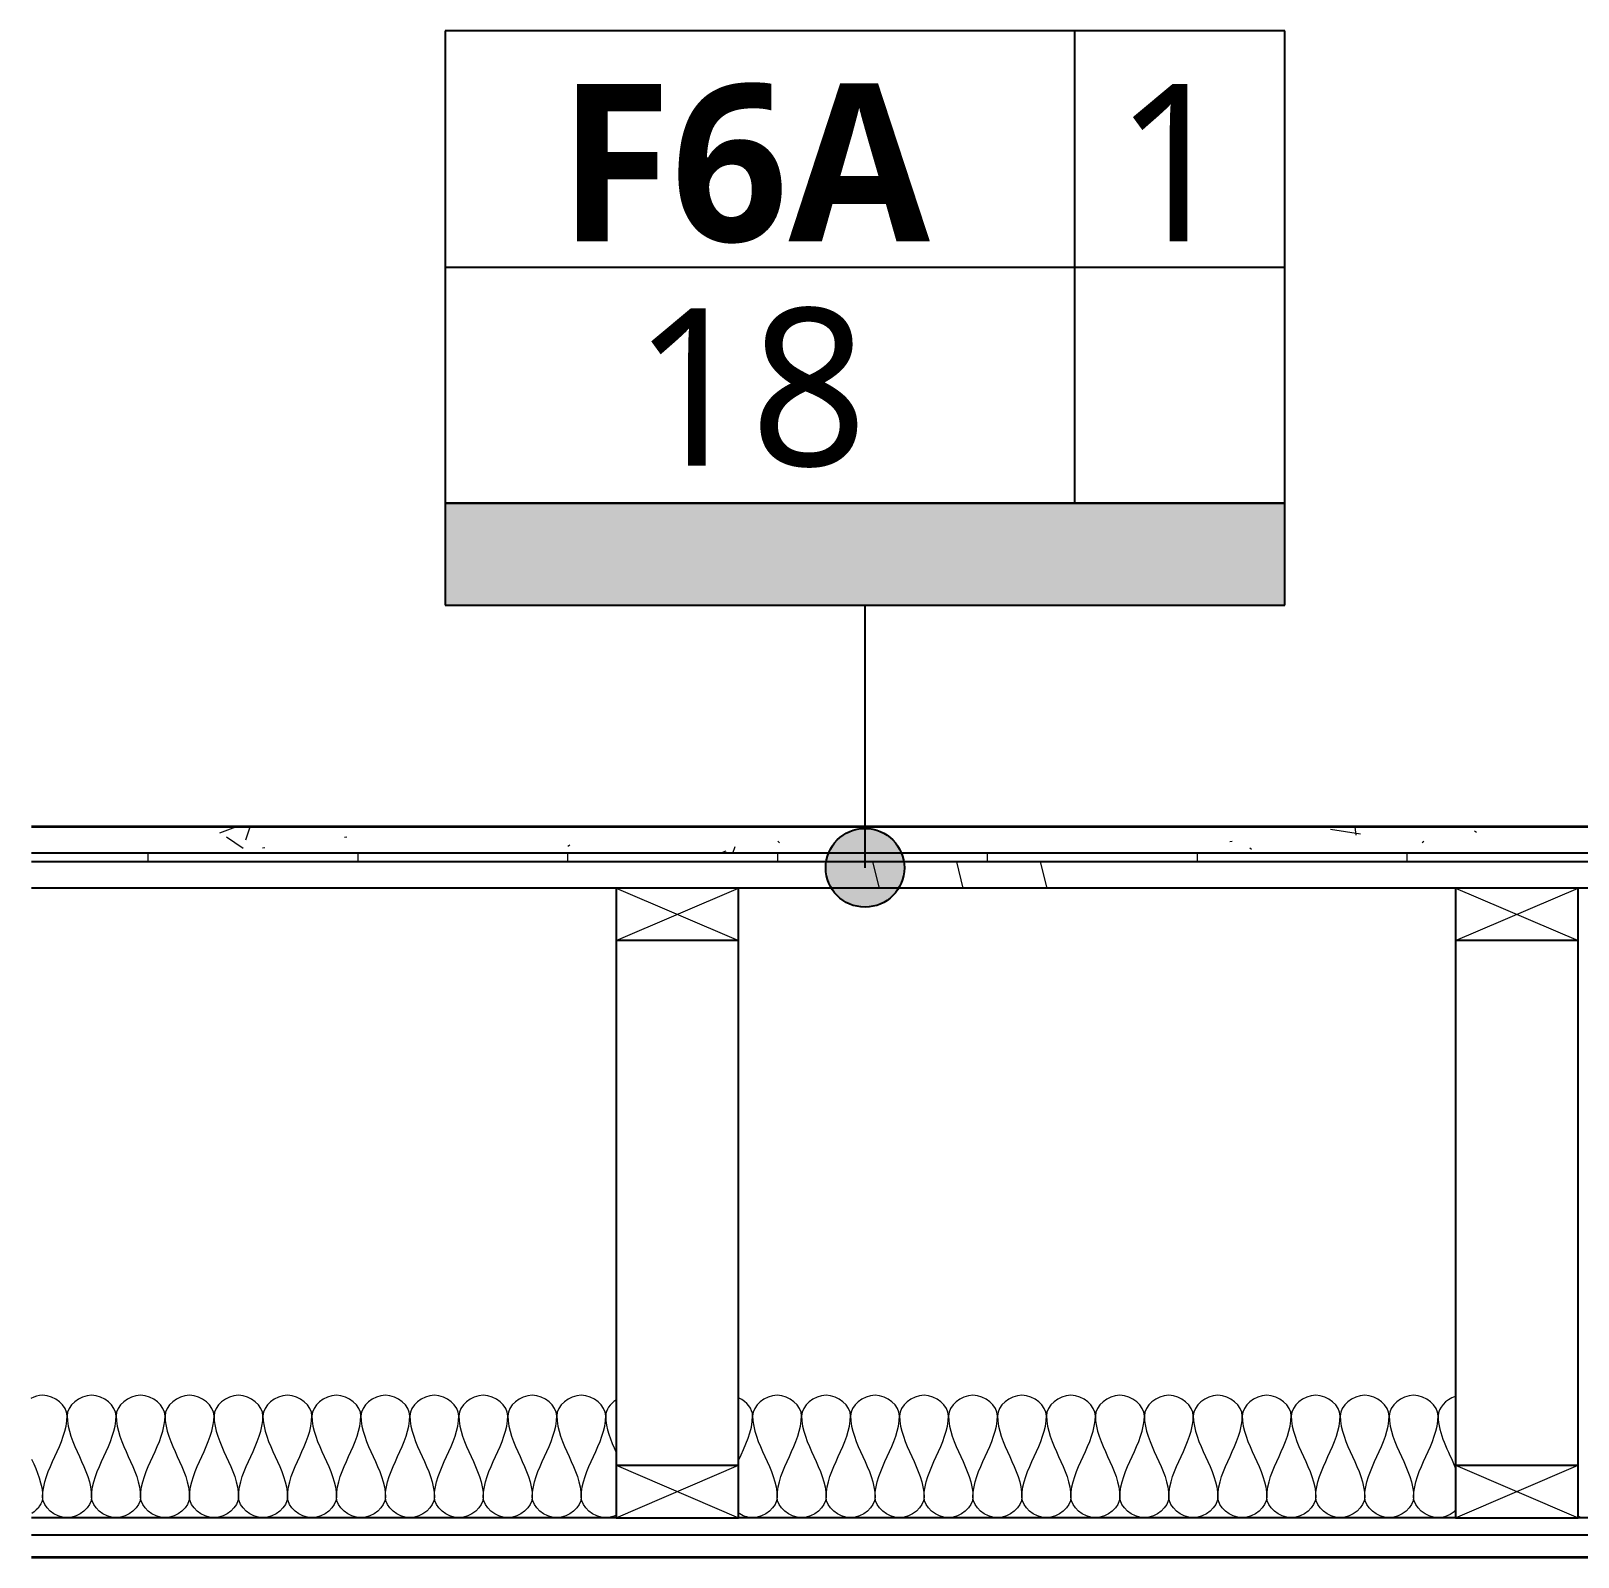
# Model space of a CAD drawing. Header units: inches. Extents: x 6 to 8416, y -388 to 6104.
# Drawn here: x 300.58 to 344.81, y 5711.75 to 5755.38 of the extents above; entities that cross this region are included whole.
import ezdxf

# ---------------------------------------------------------------- set-up
doc = ezdxf.new("R2010")
doc.units = ezdxf.units.IN
doc.header["$MEASUREMENT"] = 0
for name, color, linetype, lineweight in [('A-DETL', 90, 'Continuous', 13), ('A-DETL-GENF', 92, 'Continuous', 13), ('A-FLOR', 192, 'Continuous', 18), ('A-FLOR-IDEN', 11, 'Continuous', 25), ('A-FLOR-MCUT', 51, 'Continuous', 25), ('A-FLOR-PATT', 8, 'Continuous', 35), ('A-ROOM', 32, 'Continuous', 13)]:
    doc.layers.add(name, color=color, linetype=linetype, lineweight=lineweight)
doc.styles.add('Open Sans_3', font='OpenSans-Regular.ttf', dxfattribs={"height": 4.5})
doc.styles.add('Open Sans_B', font='OpenSans-Bold.ttf', dxfattribs={"height": 4.5})

# ---------------------------------------------------------------- blocks, each defined once
blk = doc.blocks.new('06 Nominal Cut Lumber-Section-AM1 - 2x4 Section-9046868-WALL SECTION - LOBBY CANOPY')
at = {"layer": 'A-DETL-GENF', "lineweight": 25}
for p, q in [((3793.25, 5730.875), (3789.75, 5730.875)), ((3789.75, 5730.875), (3789.75, 5729.375)), ((3793.25, 5729.375), (3793.25, 5730.875))]:
    blk.add_line(p, q, dxfattribs=at)
at = {"layer": 'A-DETL-GENF'}
for p, q in [((3789.75, 5729.375), (3793.25, 5730.875)), ((3789.75, 5730.875), (3793.25, 5729.375))]:
    blk.add_line(p, q, dxfattribs=at)
blk = doc.blocks.new('06 Nominal Cut Lumber-Section-AM1 - 2x4 Section-V38-WALL SECTION - LOBBY CANOPY')
at = {"layer": 'A-DETL-GENF', "lineweight": 25}
for p, q in [((3789.75, 5714.375), (3789.75, 5712.875)), ((3793.25, 5712.875), (3793.25, 5714.375)), ((3789.75, 5712.875), (3793.25, 5712.875))]:
    blk.add_line(p, q, dxfattribs=at)
at = {"layer": 'A-DETL-GENF'}
for p, q in [((3789.75, 5712.875), (3793.25, 5714.375)), ((3789.75, 5714.375), (3793.25, 5712.875))]:
    blk.add_line(p, q, dxfattribs=at)
blk = doc.blocks.new('06 Nominal Cut Lumber-Top-AM - 4_ W-20150248-WALL SECTION - LOBBY CANOPY')
at = {"layer": 'A-DETL-GENF', "lineweight": 25}
for p, q in [((3793.25, 5729.375), (3789.75, 5729.375)), ((3789.75, 5729.375), (3789.75, 5714.375)), ((3793.25, 5714.375), (3793.25, 5729.375)), ((3789.75, 5714.375), (3793.25, 5714.375))]:
    blk.add_line(p, q, dxfattribs=at)
blk = doc.blocks.new('ASM TAG - Floor-AM - Assembly-1637575-WALL SECTION - LOBBY CANOPY')
at = {"layer": 'A-FLOR-IDEN', "lineweight": 13}
blk.add_hatch(color=256, dxfattribs=at).paths.add_polyline_path([(3760.863, 5870.432), (3760.863, 5867.516), (3736.863, 5867.516), (3736.863, 5870.432)])
at = {"layer": 'A-FLOR-IDEN'}
for p, q in [((3754.863, 5883.932), (3736.863, 5883.932)), ((3736.863, 5883.932), (3736.863, 5877.182)), ((3736.863, 5883.932), (3736.863, 5870.432)), ((3760.863, 5883.932), (3736.863, 5883.932)), ((3760.863, 5883.932), (3754.863, 5883.932)), ((3754.863, 5870.432), (3754.863, 5883.932)), ((3760.863, 5877.182), (3760.863, 5883.932)), ((3760.863, 5870.432), (3760.863, 5883.932)), ((3736.863, 5877.182), (3736.863, 5870.432)), ((3736.863, 5877.182), (3760.863, 5877.182)), ((3760.863, 5870.432), (3760.863, 5877.182)), ((3760.863, 5870.432), (3736.863, 5870.432)), ((3736.863, 5870.432), (3736.863, 5867.516)), ((3736.863, 5870.432), (3754.863, 5870.432)), ((3736.863, 5870.432), (3760.863, 5870.432)), ((3754.863, 5870.432), (3760.863, 5870.432)), ((3760.863, 5867.516), (3760.863, 5870.432)), ((3736.863, 5867.516), (3760.863, 5867.516))]:
    blk.add_line(p, q, dxfattribs=at)
at = {"layer": 'A-FLOR-IDEN', "lineweight": 13}
for p, q in [((3754.863, 5877.182), (3754.863, 5883.932)), ((3754.863, 5883.932), (3754.863, 5877.182)), ((3736.863, 5877.182), (3754.863, 5877.182)), ((3754.863, 5877.182), (3736.863, 5877.182)), ((3754.863, 5870.432), (3754.863, 5877.182)), ((3754.863, 5877.182), (3760.863, 5877.182)), ((3760.863, 5877.182), (3754.863, 5877.182)), ((3754.863, 5877.182), (3754.863, 5870.432))]:
    blk.add_line(p, q, dxfattribs=at)

msp = doc.modelspace()

# ---------------------------------------------------------------- hatches: boundary and pattern name
at = {"layer": 'A-FLOR-IDEN'}
h = msp.add_hatch(color=256, dxfattribs=at)
edge = h.paths.add_edge_path()
edge.add_arc((324.42539914, 5731.45529787), 1.125, 0, 360)
at = {"layer": 'A-FLOR-PATT', "lineweight": 13}
h = msp.add_hatch(dxfattribs=at)
h.set_pattern_fill('FP_13', color=256, style=0, pattern_type=2)
h.set_pattern_definition([(50, (441.926, 3018), (6.885997, -0.602097), [0.72, -7.92]), (355, (441.926, 3018), (-1.331756, 7.220547), [0.576, -6.336]), (100.451, (442.5, 3017.95), (5.553629, 6.618191), [0.61191, -6.731]), (46.184, (441.926, 3019.92), (10.245642, -1.588925), [1.08, -11.88]), (96.636, (442.78, 3019.788), (8.97244, 9.35152), [0.91786, -10.096]), (351.184, (441.926, 3019.92), (8.9732, 9.35123), [0.864, -9.504]), (21, (442.886, 3019.44), (5.730726, -3.865003), [0.72, -7.92]), (326, (442.886, 3019.44), (2.33581, 6.96088), [0.576, -6.336]), (71.451, (443.363, 3019.118), (8.065876, 3.095948), [0.61191, -6.731]), (37.5, (441.926, 3018), (0.116866, 3.1954784), [0.06336, -6.196, 0.06336, -6.369, -6.36]), (37.5, (441.926, 3018), (0.116866, 3.1954784), [-12.691, 0.06336, -6.297]), (7.5, (441.926, 3018), (2.52543, 3.7860247), [0.06336, -3.604, 0.06336, -6.052, -2.424]), (7.5, (441.926, 3018), (2.52543, 3.7860247), [-9.782, 0.06336, -2.361]), (327.5, (439.785, 3018), (5.1243685, -0.2161763), [0.06336, -2.337, 0.06336, -7.425, -9.936]), (327.5, (439.785, 3018), (5.1243685, -0.2161763), [-9.888, 0.06336, -9.873]), (317.5, (438.825, 3018), (5.598326, 0.96141), [0.06336, -3.057, 0.06336, -4.909, -7.056]), (317.5, (438.825, 3018), (5.598326, 0.96141), [-8.093, 0.06336, -6.993])])
h.paths.add_polyline_path([(391.06196077, 5731.875), (391.06196077, 5732.625), (300.59396077, 5732.625), (300.59396077, 5731.875), (382.87396077, 5731.875)])
h = msp.add_hatch(dxfattribs=at)
h.set_pattern_fill('FP_14', color=256, style=0, pattern_type=2)
h.set_pattern_definition([(0, (441.926, 3018), (0, 6), []), (90, (441.926, 3018), (-6, 4e-16), [])])
h.paths.add_polyline_path([(366.41796077, 5731.625), (391.06196077, 5731.625), (391.06196077, 5731.875), (300.59396077, 5731.875), (300.59396077, 5731.625)])
h = msp.add_hatch(dxfattribs=at)
h.set_pattern_fill('FP_15', color=256, style=0, pattern_type=2)
h.set_pattern_definition([(0, (441.926, 3018), (0, 60), [60, 0, 0, 0]), (284.036, (482.726, 3030), (59.99915, -180.000494), [12.369, -235.017]), (284.036, (480.326, 3030), (59.99915, -180.000494), [12.369, -235.017]), (284.036, (477.926, 3030), (59.99915, -180.000494), [12.369, -235.017]), (284.036, (446.726, 3042), (59.99915, -180.000494), [12.369, -235.017]), (284.036, (444.326, 3042), (59.99915, -180.000494), [12.369, -235.017]), (284.036, (441.926, 3042), (59.99915, -180.000494), [12.369, -235.017]), (284.036, (464.726, 3054), (59.99915, -180.000494), [12.369, -235.017]), (284.036, (462.326, 3054), (59.99915, -180.000494), [12.369, -235.017]), (284.036, (459.926, 3054), (59.99915, -180.000494), [12.369, -235.017]), (284.036, (482.726, 3066), (59.99915, -180.000494), [12.369, -235.017]), (284.036, (480.326, 3066), (59.99915, -180.000494), [12.369, -235.017]), (284.036, (477.926, 3066), (59.99915, -180.000494), [12.369, -235.017]), (284.036, (446.726, 3078), (59.99915, -180.000494), [12.369, -235.017]), (284.036, (444.326, 3078), (59.99915, -180.000494), [12.369, -235.017]), (284.036, (441.926, 3078), (59.99915, -180.000494), [12.369, -235.017]), (0, (441.926, 3024), (0, 60), [60, 0, 0, 0]), (0, (441.926, 3030), (0, 60), [60, 0, 0, 0]), (0, (441.926, 3036), (0, 60), [60, 0, 0, 0]), (0, (441.926, 3042), (0, 60), [60, 0, 0, 0]), (0, (441.926, 3048), (0, 60), [60, 0, 0, 0]), (0, (441.926, 3054), (0, 60), [60, 0, 0, 0]), (0, (441.926, 3060), (0, 60), [60, 0, 0, 0]), (0, (441.926, 3066), (0, 60), [60, 0, 0, 0]), (0, (441.926, 3072), (0, 60), [60, 0, 0, 0])])
h.paths.add_polyline_path([(366.41796077, 5730.875), (396.56196077, 5730.875), (396.56196077, 5731.625), (300.59396077, 5731.625), (300.59396077, 5730.875), (365.31196077, 5730.875)])

# ---------------------------------------------------------------- linework, layer by layer
at = {"layer": 'A-DETL'}
for points, knots in [([(301.61196077, 5715.79166667), (301.61196077, 5716.06665264), (301.1463244, 5716.47687477), (300.68068804, 5716.34134164), (300.57767423, 5716.28634844)], [0, 0, 0, 0, 1.4142135624, 1.8814550303, 1.8814550303, 1.8814550303, 1.8814550303]), ([(317.32863535, 5712.9545204), (317.23014258, 5712.90495582), (316.77105167, 5712.77889173), (316.31196077, 5713.18334736), (316.31196077, 5713.45833333)], [0.9734197248, 0.9734197248, 0.9734197248, 0.9734197248, 1.4142135624, 2.8284271247, 2.8284271247, 2.8284271247, 2.8284271247]), ([(321.91196077, 5713.45833333), (321.91196077, 5713.18334736), (321.41650622, 5712.74685564), (320.92105167, 5712.9282548), (320.80071864, 5713.01023799)], [0, 0, 0, 0, 1.4142135624, 2.0019386792, 2.0019386792, 2.0019386792, 2.0019386792]), ([(341.32596893, 5713.09293881), (341.19196077, 5712.96586808), (340.65196077, 5712.70761143), (340.11196077, 5713.18334736), (340.11196077, 5713.45833333)], [0.6464976285, 0.6464976285, 0.6464976285, 0.6464976285, 1.4142135624, 2.8284271247, 2.8284271247, 2.8284271247, 2.8284271247]), ([(345.71196077, 5713.45833333), (345.71196077, 5713.18334736), (345.28923349, 5712.81092782), (344.86650622, 5712.8883137), (344.79691914, 5712.9118753)], [0, 0, 0, 0, 1.4142135624, 1.7080761208, 1.7080761208, 1.7080761208, 1.7080761208])]:
    msp.add_open_spline(points, degree=3, knots=knots, dxfattribs=at)
for points in [[(303.01196077, 5715.79166667), (303.01196077, 5716.06665264), (302.31196077, 5716.68334736), (301.61196077, 5716.06665264), (301.61196077, 5715.79166667)], [(304.41196077, 5715.79166667), (304.41196077, 5716.06665264), (303.71196077, 5716.68334736), (303.01196077, 5716.06665264), (303.01196077, 5715.79166667)], [(305.81196077, 5715.79166667), (305.81196077, 5716.06665264), (305.11196077, 5716.68334736), (304.41196077, 5716.06665264), (304.41196077, 5715.79166667)], [(307.21196077, 5715.79166667), (307.21196077, 5716.06665264), (306.51196077, 5716.68334736), (305.81196077, 5716.06665264), (305.81196077, 5715.79166667)], [(308.61196077, 5715.79166667), (308.61196077, 5716.06665264), (307.91196077, 5716.68334736), (307.21196077, 5716.06665264), (307.21196077, 5715.79166667)], [(310.01196077, 5715.79166667), (310.01196077, 5716.06665264), (309.31196077, 5716.68334736), (308.61196077, 5716.06665264), (308.61196077, 5715.79166667)], [(311.41196077, 5715.79166667), (311.41196077, 5716.06665264), (310.71196077, 5716.68334736), (310.01196077, 5716.06665264), (310.01196077, 5715.79166667)], [(312.81196077, 5715.79166667), (312.81196077, 5716.06665264), (312.11196077, 5716.68334736), (311.41196077, 5716.06665264), (311.41196077, 5715.79166667)], [(314.21196077, 5715.79166667), (314.21196077, 5716.06665264), (313.51196077, 5716.68334736), (312.81196077, 5716.06665264), (312.81196077, 5715.79166667)], [(315.61196077, 5715.79166667), (315.61196077, 5716.06665264), (314.91196077, 5716.68334736), (314.21196077, 5716.06665264), (314.21196077, 5715.79166667)], [(317.01196077, 5715.79166667), (317.01196077, 5716.06665264), (316.31196077, 5716.68334736), (315.61196077, 5716.06665264), (315.61196077, 5715.79166667)], [(317.30071864, 5716.23976201), (317.13150032, 5716.12447314), (317.01196077, 5715.95237275), (317.01196077, 5715.79166667)], [(321.21196077, 5715.79166667), (321.21196077, 5715.98094272), (321.04614022, 5716.18602451), (320.82863535, 5716.2954796)], [(322.61196077, 5715.79166667), (322.61196077, 5716.06665264), (321.91196077, 5716.68334736), (321.21196077, 5716.06665264), (321.21196077, 5715.79166667)], [(324.01196077, 5715.79166667), (324.01196077, 5716.06665264), (323.31196077, 5716.68334736), (322.61196077, 5716.06665264), (322.61196077, 5715.79166667)], [(325.41196077, 5715.79166667), (325.41196077, 5716.06665264), (324.71196077, 5716.68334736), (324.01196077, 5716.06665264), (324.01196077, 5715.79166667)], [(326.81196077, 5715.79166667), (326.81196077, 5716.06665264), (326.11196077, 5716.68334736), (325.41196077, 5716.06665264), (325.41196077, 5715.79166667)], [(328.21196077, 5715.79166667), (328.21196077, 5716.06665264), (327.51196077, 5716.68334736), (326.81196077, 5716.06665264), (326.81196077, 5715.79166667)], [(329.61196077, 5715.79166667), (329.61196077, 5716.06665264), (328.91196077, 5716.68334736), (328.21196077, 5716.06665264), (328.21196077, 5715.79166667)], [(331.01196077, 5715.79166667), (331.01196077, 5716.06665264), (330.31196077, 5716.68334736), (329.61196077, 5716.06665264), (329.61196077, 5715.79166667)], [(332.41196077, 5715.79166667), (332.41196077, 5716.06665264), (331.71196077, 5716.68334736), (331.01196077, 5716.06665264), (331.01196077, 5715.79166667)], [(333.81196077, 5715.79166667), (333.81196077, 5716.06665264), (333.11196077, 5716.68334736), (332.41196077, 5716.06665264), (332.41196077, 5715.79166667)], [(335.21196077, 5715.79166667), (335.21196077, 5716.06665264), (334.51196077, 5716.68334736), (333.81196077, 5716.06665264), (333.81196077, 5715.79166667)], [(336.61196077, 5715.79166667), (336.61196077, 5716.06665264), (335.91196077, 5716.68334736), (335.21196077, 5716.06665264), (335.21196077, 5715.79166667)], [(338.01196077, 5715.79166667), (338.01196077, 5716.06665264), (337.31196077, 5716.68334736), (336.61196077, 5716.06665264), (336.61196077, 5715.79166667)], [(339.41196077, 5715.79166667), (339.41196077, 5716.06665264), (338.71196077, 5716.68334736), (338.01196077, 5716.06665264), (338.01196077, 5715.79166667)], [(340.81196077, 5715.79166667), (340.81196077, 5716.06665264), (340.11196077, 5716.68334736), (339.41196077, 5716.06665264), (339.41196077, 5715.79166667)], [(341.29691914, 5716.3381247), (341.03161838, 5716.24829611), (340.81196077, 5716.0095127), (340.81196077, 5715.79166667)], [(300.91196077, 5713.45833333), (300.91196077, 5714.26004832), (301.61196077, 5714.98995168), (301.61196077, 5715.79166667)], [(301.61196077, 5715.79166667), (301.61196077, 5714.98995168), (302.31196077, 5714.26004832), (302.31196077, 5713.45833333)], [(302.31196077, 5713.45833333), (302.31196077, 5714.26004832), (303.01196077, 5714.98995168), (303.01196077, 5715.79166667)], [(303.01196077, 5715.79166667), (303.01196077, 5714.98995168), (303.71196077, 5714.26004832), (303.71196077, 5713.45833333)], [(303.71196077, 5713.45833333), (303.71196077, 5714.26004832), (304.41196077, 5714.98995168), (304.41196077, 5715.79166667)], [(304.41196077, 5715.79166667), (304.41196077, 5714.98995168), (305.11196077, 5714.26004832), (305.11196077, 5713.45833333)], [(305.11196077, 5713.45833333), (305.11196077, 5714.26004832), (305.81196077, 5714.98995168), (305.81196077, 5715.79166667)], [(305.81196077, 5715.79166667), (305.81196077, 5714.98995168), (306.51196077, 5714.26004832), (306.51196077, 5713.45833333)], [(306.51196077, 5713.45833333), (306.51196077, 5714.26004832), (307.21196077, 5714.98995168), (307.21196077, 5715.79166667)], [(307.21196077, 5715.79166667), (307.21196077, 5714.98995168), (307.91196077, 5714.26004832), (307.91196077, 5713.45833333)], [(307.91196077, 5713.45833333), (307.91196077, 5714.26004832), (308.61196077, 5714.98995168), (308.61196077, 5715.79166667)], [(308.61196077, 5715.79166667), (308.61196077, 5714.98995168), (309.31196077, 5714.26004832), (309.31196077, 5713.45833333)], [(309.31196077, 5713.45833333), (309.31196077, 5714.26004832), (310.01196077, 5714.98995168), (310.01196077, 5715.79166667)], [(310.01196077, 5715.79166667), (310.01196077, 5714.98995168), (310.71196077, 5714.26004832), (310.71196077, 5713.45833333)], [(310.71196077, 5713.45833333), (310.71196077, 5714.26004832), (311.41196077, 5714.98995168), (311.41196077, 5715.79166667)], [(311.41196077, 5715.79166667), (311.41196077, 5714.98995168), (312.11196077, 5714.26004832), (312.11196077, 5713.45833333)], [(312.11196077, 5713.45833333), (312.11196077, 5714.26004832), (312.81196077, 5714.98995168), (312.81196077, 5715.79166667)], [(312.81196077, 5715.79166667), (312.81196077, 5714.98995168), (313.51196077, 5714.26004832), (313.51196077, 5713.45833333)], [(313.51196077, 5713.45833333), (313.51196077, 5714.26004832), (314.21196077, 5714.98995168), (314.21196077, 5715.79166667)], [(314.21196077, 5715.79166667), (314.21196077, 5714.98995168), (314.91196077, 5714.26004832), (314.91196077, 5713.45833333)], [(314.91196077, 5713.45833333), (314.91196077, 5714.26004832), (315.61196077, 5714.98995168), (315.61196077, 5715.79166667)], [(315.61196077, 5715.79166667), (315.61196077, 5714.98995168), (316.31196077, 5714.26004832), (316.31196077, 5713.45833333)], [(316.31196077, 5713.45833333), (316.31196077, 5714.26004832), (317.01196077, 5714.98995168), (317.01196077, 5715.79166667)], [(317.01196077, 5715.79166667), (317.01196077, 5715.43045442), (317.15405713, 5715.08381956), (317.31020698, 5714.73862642)], [(320.81020698, 5714.51137358), (321.00063363, 5714.93234082), (321.21196077, 5715.35116393), (321.21196077, 5715.79166667)], [(321.21196077, 5715.79166667), (321.21196077, 5714.98995168), (321.91196077, 5714.26004832), (321.91196077, 5713.45833333)], [(321.91196077, 5713.45833333), (321.91196077, 5714.26004832), (322.61196077, 5714.98995168), (322.61196077, 5715.79166667)], [(322.61196077, 5715.79166667), (322.61196077, 5714.98995168), (323.31196077, 5714.26004832), (323.31196077, 5713.45833333)], [(323.31196077, 5713.45833333), (323.31196077, 5714.26004832), (324.01196077, 5714.98995168), (324.01196077, 5715.79166667)], [(324.01196077, 5715.79166667), (324.01196077, 5714.98995168), (324.71196077, 5714.26004832), (324.71196077, 5713.45833333)], [(324.71196077, 5713.45833333), (324.71196077, 5714.26004832), (325.41196077, 5714.98995168), (325.41196077, 5715.79166667)], [(325.41196077, 5715.79166667), (325.41196077, 5714.98995168), (326.11196077, 5714.26004832), (326.11196077, 5713.45833333)], [(326.11196077, 5713.45833333), (326.11196077, 5714.26004832), (326.81196077, 5714.98995168), (326.81196077, 5715.79166667)], [(326.81196077, 5715.79166667), (326.81196077, 5714.98995168), (327.51196077, 5714.26004832), (327.51196077, 5713.45833333)], [(327.51196077, 5713.45833333), (327.51196077, 5714.26004832), (328.21196077, 5714.98995168), (328.21196077, 5715.79166667)], [(328.21196077, 5715.79166667), (328.21196077, 5714.98995168), (328.91196077, 5714.26004832), (328.91196077, 5713.45833333)], [(328.91196077, 5713.45833333), (328.91196077, 5714.26004832), (329.61196077, 5714.98995168), (329.61196077, 5715.79166667)], [(329.61196077, 5715.79166667), (329.61196077, 5714.98995168), (330.31196077, 5714.26004832), (330.31196077, 5713.45833333)], [(330.31196077, 5713.45833333), (330.31196077, 5714.26004832), (331.01196077, 5714.98995168), (331.01196077, 5715.79166667)], [(331.01196077, 5715.79166667), (331.01196077, 5714.98995168), (331.71196077, 5714.26004832), (331.71196077, 5713.45833333)], [(331.71196077, 5713.45833333), (331.71196077, 5714.26004832), (332.41196077, 5714.98995168), (332.41196077, 5715.79166667)], [(332.41196077, 5715.79166667), (332.41196077, 5714.98995168), (333.11196077, 5714.26004832), (333.11196077, 5713.45833333)], [(333.11196077, 5713.45833333), (333.11196077, 5714.26004832), (333.81196077, 5714.98995168), (333.81196077, 5715.79166667)], [(333.81196077, 5715.79166667), (333.81196077, 5714.98995168), (334.51196077, 5714.26004832), (334.51196077, 5713.45833333)], [(334.51196077, 5713.45833333), (334.51196077, 5714.26004832), (335.21196077, 5714.98995168), (335.21196077, 5715.79166667)], [(335.21196077, 5715.79166667), (335.21196077, 5714.98995168), (335.91196077, 5714.26004832), (335.91196077, 5713.45833333)], [(335.91196077, 5713.45833333), (335.91196077, 5714.26004832), (336.61196077, 5714.98995168), (336.61196077, 5715.79166667)], [(336.61196077, 5715.79166667), (336.61196077, 5714.98995168), (337.31196077, 5714.26004832), (337.31196077, 5713.45833333)], [(337.31196077, 5713.45833333), (337.31196077, 5714.26004832), (338.01196077, 5714.98995168), (338.01196077, 5715.79166667)], [(338.01196077, 5715.79166667), (338.01196077, 5714.98995168), (338.71196077, 5714.26004832), (338.71196077, 5713.45833333)], [(338.71196077, 5713.45833333), (338.71196077, 5714.26004832), (339.41196077, 5714.98995168), (339.41196077, 5715.79166667)], [(339.41196077, 5715.79166667), (339.41196077, 5714.98995168), (340.11196077, 5714.26004832), (340.11196077, 5713.45833333)], [(340.11196077, 5713.45833333), (340.11196077, 5714.26004832), (340.81196077, 5714.98995168), (340.81196077, 5715.79166667)], [(340.81196077, 5715.79166667), (340.81196077, 5715.27187344), (341.10621267, 5714.78226693), (341.31315906, 5714.28370392)], [(300.59514716, 5714.55228565), (300.75841348, 5714.19355029), (300.91196077, 5713.83381787), (300.91196077, 5713.45833333)], [(300.91196077, 5713.45833333), (300.91196077, 5713.29248465), (300.78464827, 5713.11450076), (300.60680761, 5712.99934702)], [(302.31196077, 5713.45833333), (302.31196077, 5713.18334736), (301.61196077, 5712.56665264), (300.91196077, 5713.18334736), (300.91196077, 5713.45833333)], [(303.71196077, 5713.45833333), (303.71196077, 5713.18334736), (303.01196077, 5712.56665264), (302.31196077, 5713.18334736), (302.31196077, 5713.45833333)], [(305.11196077, 5713.45833333), (305.11196077, 5713.18334736), (304.41196077, 5712.56665264), (303.71196077, 5713.18334736), (303.71196077, 5713.45833333)], [(306.51196077, 5713.45833333), (306.51196077, 5713.18334736), (305.81196077, 5712.56665264), (305.11196077, 5713.18334736), (305.11196077, 5713.45833333)], [(307.91196077, 5713.45833333), (307.91196077, 5713.18334736), (307.21196077, 5712.56665264), (306.51196077, 5713.18334736), (306.51196077, 5713.45833333)], [(309.31196077, 5713.45833333), (309.31196077, 5713.18334736), (308.61196077, 5712.56665264), (307.91196077, 5713.18334736), (307.91196077, 5713.45833333)], [(310.71196077, 5713.45833333), (310.71196077, 5713.18334736), (310.01196077, 5712.56665264), (309.31196077, 5713.18334736), (309.31196077, 5713.45833333)], [(312.11196077, 5713.45833333), (312.11196077, 5713.18334736), (311.41196077, 5712.56665264), (310.71196077, 5713.18334736), (310.71196077, 5713.45833333)], [(313.51196077, 5713.45833333), (313.51196077, 5713.18334736), (312.81196077, 5712.56665264), (312.11196077, 5713.18334736), (312.11196077, 5713.45833333)], [(314.91196077, 5713.45833333), (314.91196077, 5713.18334736), (314.21196077, 5712.56665264), (313.51196077, 5713.18334736), (313.51196077, 5713.45833333)], [(316.31196077, 5713.45833333), (316.31196077, 5713.18334736), (315.61196077, 5712.56665264), (314.91196077, 5713.18334736), (314.91196077, 5713.45833333)], [(323.31196077, 5713.45833333), (323.31196077, 5713.18334736), (322.61196077, 5712.56665264), (321.91196077, 5713.18334736), (321.91196077, 5713.45833333)], [(324.71196077, 5713.45833333), (324.71196077, 5713.18334736), (324.01196077, 5712.56665264), (323.31196077, 5713.18334736), (323.31196077, 5713.45833333)], [(326.11196077, 5713.45833333), (326.11196077, 5713.18334736), (325.41196077, 5712.56665264), (324.71196077, 5713.18334736), (324.71196077, 5713.45833333)], [(327.51196077, 5713.45833333), (327.51196077, 5713.18334736), (326.81196077, 5712.56665264), (326.11196077, 5713.18334736), (326.11196077, 5713.45833333)], [(328.91196077, 5713.45833333), (328.91196077, 5713.18334736), (328.21196077, 5712.56665264), (327.51196077, 5713.18334736), (327.51196077, 5713.45833333)], [(330.31196077, 5713.45833333), (330.31196077, 5713.18334736), (329.61196077, 5712.56665264), (328.91196077, 5713.18334736), (328.91196077, 5713.45833333)], [(331.71196077, 5713.45833333), (331.71196077, 5713.18334736), (331.01196077, 5712.56665264), (330.31196077, 5713.18334736), (330.31196077, 5713.45833333)], [(333.11196077, 5713.45833333), (333.11196077, 5713.18334736), (332.41196077, 5712.56665264), (331.71196077, 5713.18334736), (331.71196077, 5713.45833333)], [(334.51196077, 5713.45833333), (334.51196077, 5713.18334736), (333.81196077, 5712.56665264), (333.11196077, 5713.18334736), (333.11196077, 5713.45833333)], [(335.91196077, 5713.45833333), (335.91196077, 5713.18334736), (335.21196077, 5712.56665264), (334.51196077, 5713.18334736), (334.51196077, 5713.45833333)], [(337.31196077, 5713.45833333), (337.31196077, 5713.18334736), (336.61196077, 5712.56665264), (335.91196077, 5713.18334736), (335.91196077, 5713.45833333)], [(338.71196077, 5713.45833333), (338.71196077, 5713.18334736), (338.01196077, 5712.56665264), (337.31196077, 5713.18334736), (337.31196077, 5713.45833333)], [(340.11196077, 5713.45833333), (340.11196077, 5713.18334736), (339.41196077, 5712.56665264), (338.71196077, 5713.18334736), (338.71196077, 5713.45833333)]]:
    msp.add_open_spline(points, degree=3, dxfattribs=at)
at = {"layer": 'A-FLOR', "lineweight": 35}
for p, q in [((391.06196077, 5732.625), (300.59396077, 5732.625)), ((300.59396077, 5711.75), (389.81196077, 5711.75))]:
    msp.add_line(p, q, dxfattribs=at)
at = {"layer": 'A-FLOR-IDEN'}
msp.add_line((324.42539914, 5731.45529787), (324.42539914, 5738.96253796), dxfattribs=at)
msp.add_circle((324.42539914, 5731.45529787), 1.125, dxfattribs=at)
at = {"layer": 'A-FLOR-MCUT'}
for p, q in [((391.06196077, 5731.875), (300.59396077, 5731.875)), ((389.81196077, 5731.625), (300.59396077, 5731.625)), ((317.31196077, 5730.875), (300.59396077, 5730.875)), ((341.31196077, 5730.875), (320.81196077, 5730.875)), ((365.31196077, 5730.875), (344.81196077, 5730.875)), ((317.31196077, 5712.875), (300.59396077, 5712.875)), ((341.31196077, 5712.875), (320.81196077, 5712.875)), ((365.31196077, 5712.875), (344.81196077, 5712.875)), ((389.81196077, 5712.375), (300.59396077, 5712.375))]:
    msp.add_line(p, q, dxfattribs=at)
at = {"layer": 'A-ROOM'}
for p, q in [((389.81196077, 5732.625), (300.59396077, 5732.625)), ((300.59396077, 5732.625), (389.81196077, 5732.625))]:
    msp.add_line(p, q, dxfattribs=at)

# ---------------------------------------------------------------- block references
at = {"layer": 'A-DETL-GENF'}
for name, p in [('06 Nominal Cut Lumber-Section-AM1 - 2x4 Section-9046868-WALL SECTION - LOBBY CANOPY', (-3472.43803923, 0)), ('06 Nominal Cut Lumber-Section-AM1 - 2x4 Section-9046868-WALL SECTION - LOBBY CANOPY', (-3448.43803923, 0)), ('06 Nominal Cut Lumber-Top-AM - 4_ W-20150248-WALL SECTION - LOBBY CANOPY', (-3472.43803923, 0)), ('06 Nominal Cut Lumber-Top-AM - 4_ W-20150248-WALL SECTION - LOBBY CANOPY', (-3448.43803923, 0)), ('06 Nominal Cut Lumber-Section-AM1 - 2x4 Section-V38-WALL SECTION - LOBBY CANOPY', (-3472.43803923, 0)), ('06 Nominal Cut Lumber-Section-AM1 - 2x4 Section-V38-WALL SECTION - LOBBY CANOPY', (-3448.43803923, 0))]:
    msp.add_blockref(name, p, dxfattribs=at)
at = {"layer": 'A-FLOR-IDEN'}
msp.add_blockref('ASM TAG - Floor-AM - Assembly-1637575-WALL SECTION - LOBBY CANOPY', (-3424.43803923, -128.55386709), dxfattribs=at)

# ---------------------------------------------------------------- texts
at = {"layer": 'A-FLOR-IDEN', "lineweight": 13, "char_height": 4.5, "attachment_point": 1}
for s, insert, width, style in [('F6A', (315.66604878, 5753.86063851), 13.938, 'Open Sans_B'), ('1', (331.56323611, 5753.86063851), 4.3935, 'Open Sans_3'), ('18', (317.79203303, 5747.44945856), 8.787, 'Open Sans_3')]:
    msp.add_mtext(s, dxfattribs=dict(at, insert=insert, width=width, style=style))

doc.saveas('drawing.dxf')
